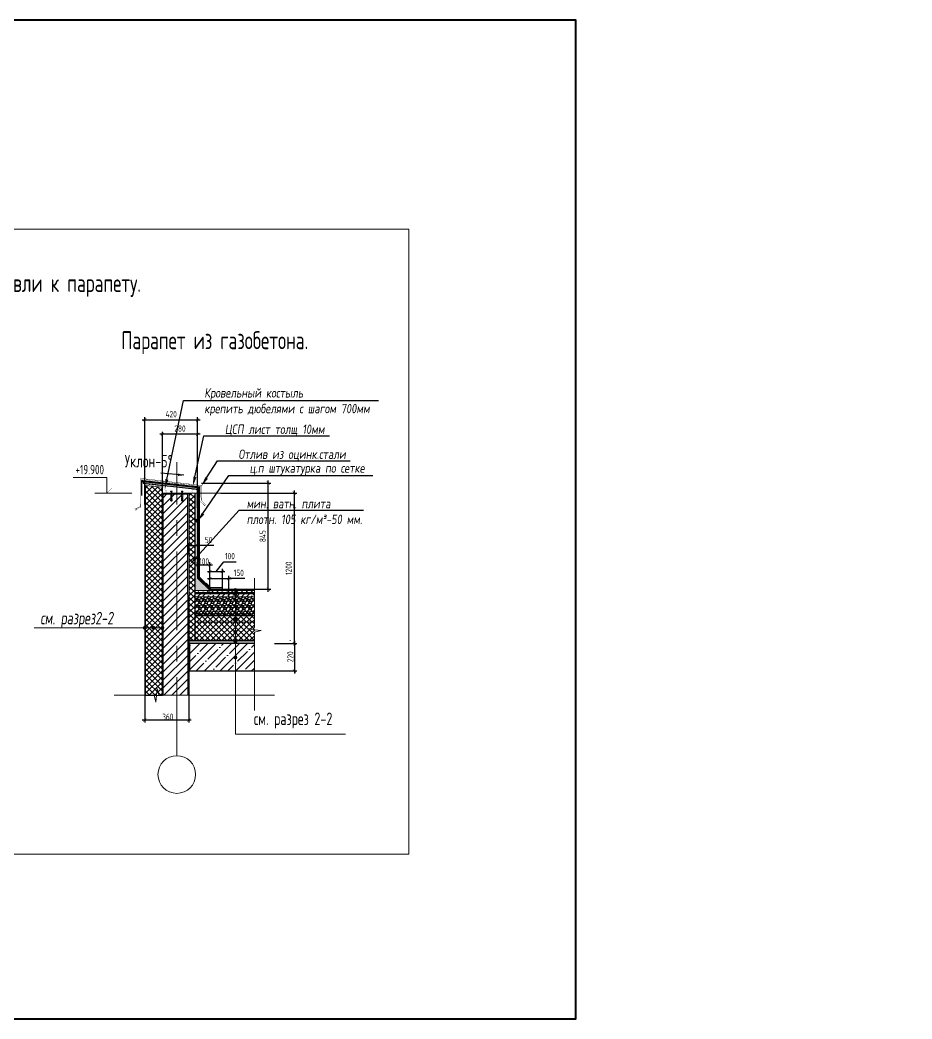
# Model space of a CAD drawing. Header units: millimetres. Extents: x -314343 to 682031, y 21428 to 98936.
# Drawn here: x 430204 to 437310, y 56323 to 64280 of the extents above; entities that cross this region are included whole.
import ezdxf
from ezdxf import colors
from ezdxf.entities.mleader import LeaderData, LeaderLine
from ezdxf.math import Vec2, Vec3

# ---------------------------------------------------------------- set-up
doc = ezdxf.new("R2010")
doc.units = ezdxf.units.MM
doc.header["$MEASUREMENT"] = 0
doc.header["$PDMODE"] = 3
doc.header["$PDSIZE"] = -4
doc.linetypes.add('CENTER', pattern=[2, 1.25, -0.25, 0.25, -0.25])
doc.linetypes.add('штриховая 50', pattern=[1, 0.5, -0.5])
doc.layers.get('0').update_dxf_attribs({"color": 250, "lineweight": 9})
doc.layers.get('Defpoints').update_dxf_attribs({"color": 6})
for name, color, linetype, lineweight in [('0.35', 30, 'Continuous', 30), ('_0', 250, 'Continuous', 9), ('_Выноска', 7, 'Continuous', 15), ('TN-ГИДРОИЗОЛЯЦИЯ БИТУМАЯ нижняя', 173, 'Continuous', 15), ('АР_Навесной фасад', 147, 'Continuous', 5), ('АР_Оси', 195, 'Continuous', 9), ('АР_Тонкие', 250, 'Continuous', 5), ('АР_Утеплитель', 250, 'Continuous', 9), ('Крепеж', 251, 'Continuous', 15), ('Маркировка потолков', 7, 'Continuous', 9), ('текст', 7, 'Continuous', 15)]:
    doc.layers.add(name, color=color, linetype=linetype, lineweight=lineweight)
doc.layers.add('PDF _0', color=7, linetype='Continuous')
doc.styles.add('ISOCPEUR', font='isocpeur.ttf', dxfattribs={"width": 0.7})
doc.styles.add('Архитект', font='isocpeur.ttf', dxfattribs={"width": 0.8, "oblique": 8})
doc.dimstyles.new('R_50', dxfattribs={"dimtxt": 140, "dimasz": 30, "dimexe": 20, "dimexo": 0, "dimgap": 20, "dimtad": 1, "dimdec": 0, "dimrnd": 5, "dimzin": 0, "dimdsep": 46, "dimtxsty": 'ISOCPEUR', "dimblk": 'ARCHTICK', "dimcen": 50, "dimdle": 20, "dimclrd": 256, "dimclre": 256, "dimclrt": 256, "dimadec": 0, "dimazin": 0, "dimtfac": 2, "dimtdec": 0, "dimtofl": 0, "dimtmove": 1, "dimatfit": 3, "dimfxl": 1, "dimtvp": 3, "dimtolj": 1, "dimtzin": 0, "dimarcsym": 0})

# ---------------------------------------------------------------- blocks, each defined once
blk = doc.blocks.new('*U404')
blk.add_lwpolyline([(0, -14.46), (0, -1), (2.25, -0.5), (-2.25, 0), (0, 0.5), (0, 39.26)])
blk = doc.blocks.new('*U358')
blk.add_lwpolyline([(0, -17.58), (0, -1), (2.25, -0.5), (-2.25, 0), (0, 0.5), (0, 26.72)])
blk = doc.blocks.new('_ArchTick')
at = {"color": 0, "linetype": 'ByBlock', "const_width": 0.15}
blk.add_lwpolyline([(-0.5, -0.5), (0.5, 0.5)], dxfattribs=at)
blk = doc.blocks.new('*D432')
at = {"layer": '_0', "lineweight": -2, "ltscale": 500, "transparency": 16777216}
for p, q in [((432232.3, 59314), (432409.7, 59314)), ((432389.7, 59334), (432389.7, 59075.2)), ((432045.5, 59095.2), (432409.7, 59095.2))]:
    blk.add_line(p, q, dxfattribs=at)
at = {"layer": 'Defpoints', "color": 0, "ltscale": 500, "transparency": 16777216}
for p in [(432232.3, 59314), (432045.5, 59095.2), (432389.7, 59095.2)]:
    blk.add_point(p, dxfattribs=at)
at = {"layer": '_0', "lineweight": -2, "ltscale": 500, "transparency": 16777216, "xscale": 25, "yscale": 25, "zscale": 25}
for p, rotation in [((432389.7, 59314), 90), ((432389.7, 59095.2), 270)]:
    blk.add_blockref('_ArchTick', p, dxfattribs=dict(at, rotation=rotation))
at = {"layer": '_0', "ltscale": 500, "transparency": 16777216, "insert": (432357.6, 59208), "char_height": 50, "attachment_point": 5, "rotation": 90, "style": 'ISOCPEUR'}
blk.add_mtext('\\A1;220', dxfattribs=at)
blk = doc.blocks.new('*D433')
at = {"layer": '_0', "lineweight": -2, "ltscale": 500, "transparency": 16777216}
for p, q in [((431650.3, 60591.7), (432202.3, 60591.7)), ((432182.3, 59725.6), (432182.3, 60611.7)), ((432026.1, 59745.6), (432202.3, 59745.6))]:
    blk.add_line(p, q, dxfattribs=at)
at = {"layer": 'Defpoints', "color": 0, "ltscale": 500, "transparency": 16777216}
for p in [(431650.3, 60591.7), (432182.3, 60591.7), (432026.1, 59745.6)]:
    blk.add_point(p, dxfattribs=at)
at = {"layer": '_0', "lineweight": -2, "ltscale": 500, "transparency": 16777216, "xscale": 25, "yscale": 25, "zscale": 25}
for p, rotation in [((432182.3, 60591.7), 90), ((432182.3, 59745.6), 270)]:
    blk.add_blockref('_ArchTick', p, dxfattribs=dict(at, rotation=rotation))
at = {"layer": '_0', "ltscale": 500, "transparency": 16777216, "insert": (432137.3, 60168.7), "char_height": 50, "attachment_point": 5, "rotation": 90, "style": 'ISOCPEUR'}
blk.add_mtext('\\A1;845', dxfattribs=at)
blk = doc.blocks.new('*D434')
at = {"layer": '_0', "lineweight": -2, "ltscale": 500, "transparency": 16777216}
for p, q in [((431528.3, 60093.3), (431618.8, 60093.3)), ((431548.3, 60023.5), (431548.3, 60113.3)), ((431598.8, 60016.3), (431598.8, 60113.3)), ((431747.5, 60093.3), (431598.8, 60093.3))]:
    blk.add_line(p, q, dxfattribs=at)
at = {"layer": 'Defpoints', "color": 0, "ltscale": 500, "transparency": 16777216}
for p in [(431598.8, 60093.3), (431548.3, 60023.5), (431598.8, 60016.3)]:
    blk.add_point(p, dxfattribs=at)
at = {"layer": '_0', "lineweight": -2, "ltscale": 500, "transparency": 16777216, "xscale": 25, "yscale": 25, "zscale": 25, "rotation": 180}
blk.add_blockref('_ArchTick', (431548.3, 60093.3), dxfattribs=at)
at = {"layer": '_0', "lineweight": -2, "ltscale": 500, "transparency": 16777216, "xscale": 25, "yscale": 25, "zscale": 25}
blk.add_blockref('_ArchTick', (431598.8, 60093.3), dxfattribs=at)
at = {"layer": '_0', "ltscale": 500, "transparency": 16777216, "insert": (431706.5, 60138.3), "char_height": 50, "attachment_point": 5, "style": 'ISOCPEUR'}
blk.add_mtext('\\A1;50', dxfattribs=at)
blk = doc.blocks.new('*D435')
at = {"layer": '_0', "lineweight": -2, "ltscale": 500, "transparency": 16777216}
for p, q in [((431803, 60512.1), (432409.7, 60512.1)), ((432389.7, 59294), (432389.7, 60532.1)), ((432284.3, 59314), (432409.7, 59314))]:
    blk.add_line(p, q, dxfattribs=at)
at = {"layer": 'Defpoints', "color": 0, "ltscale": 500, "transparency": 16777216}
for p in [(431803, 60512.1), (432389.7, 60512.1), (432284.3, 59314)]:
    blk.add_point(p, dxfattribs=at)
at = {"layer": '_0', "lineweight": -2, "ltscale": 500, "transparency": 16777216, "xscale": 25, "yscale": 25, "zscale": 25}
for p, rotation in [((432389.7, 60512.1), 90), ((432389.7, 59314), 270)]:
    blk.add_blockref('_ArchTick', p, dxfattribs=dict(at, rotation=rotation))
at = {"layer": '_0', "ltscale": 500, "transparency": 16777216, "insert": (432344.7, 59913.1), "char_height": 50, "attachment_point": 5, "rotation": 90, "style": 'ISOCPEUR'}
blk.add_mtext('\\A1;1200', dxfattribs=at)
blk = doc.blocks.new('*D436')
at = {"layer": '_0', "lineweight": -2, "ltscale": 500, "transparency": 16777216}
for p, q in [((431198.5, 58901.1), (431198.5, 58683.3)), ((431548.3, 58900.1), (431548.3, 58683.3)), ((431568.3, 58703.3), (431178.5, 58703.3))]:
    blk.add_line(p, q, dxfattribs=at)
at = {"layer": 'Defpoints', "color": 0, "ltscale": 500, "transparency": 16777216}
for p in [(431198.5, 58901.1), (431548.3, 58900.1), (431198.5, 58703.3)]:
    blk.add_point(p, dxfattribs=at)
at = {"layer": '_0', "lineweight": -2, "ltscale": 500, "transparency": 16777216, "xscale": 25, "yscale": 25, "zscale": 25, "rotation": 180}
blk.add_blockref('_ArchTick', (431198.5, 58703.3), dxfattribs=at)
at = {"layer": '_0', "lineweight": -2, "ltscale": 500, "transparency": 16777216, "xscale": 25, "yscale": 25, "zscale": 25}
blk.add_blockref('_ArchTick', (431548.3, 58703.3), dxfattribs=at)
at = {"layer": '_0', "ltscale": 500, "transparency": 16777216, "insert": (431381.5, 58729.6), "char_height": 50, "attachment_point": 5, "style": 'ISOCPEUR'}
blk.add_mtext('\\A1;360 ', dxfattribs=at)
blk = doc.blocks.new('Дюбель')
at = {"layer": 'Крепеж'}
for points in [[(-48.1, 2.8), (-49, 2.8), (-50.4, 2.1), (-50.4, -2.1), (-49, -2.8), (-48.1, -2.8)], [(-17.5, 4.2), (-18.3, 2.8), (-21.1, 3), (-21, 4.4), (-23.1, 4.5), (-23.9, 3.1), (-26.7, 3.3), (-26.6, 4.7), (-28.7, 4.8), (-29.5, 3.4), (-32.3, 3.6), (-32.2, 5), (-34.3, 5.1), (-35, 3.7), (-37.8, 3.9), (-37.8, 5.3), (-39.9, 5.4), (-40.6, 4), (-43.4, 4.2), (-43.4, 5.6), (-45.5, 5.7), (-48, 4.4), (-48.1, 1.6), (-17.6, 0), (-48.1, -1.6), (-48, -4.4), (-45.5, -5.7), (-43.4, -5.6), (-43.4, -4.2), (-40.6, -4), (-39.9, -5.4), (-37.8, -5.3), (-37.8, -3.9), (-35, -3.7), (-34.3, -5.1), (-32.2, -5), (-32.3, -3.6), (-29.5, -3.4), (-28.7, -4.8), (-26.6, -4.7), (-26.7, -3.3), (-23.9, -3.1), (-23.1, -4.5), (-21, -4.4), (-21.1, -3), (-18.3, -2.8), (-17.5, -4.2)], [(0, -4.2), (0, 4.2), (-17.5, 4.2), (-17.5, -4.2), (0, -4.2)]]:
    blk.add_lwpolyline(points, dxfattribs=at)
blk = doc.blocks.new('A$C2a593a76')
at = {"layer": 'Крепеж'}
blk.add_lwpolyline([(8.5, 50.4), (8.5, 74.5), (10.5, 75.3, 0.300062), (11.4, 76.7), (11.4, 78.3), (6.4, 78.3), (6.4, 76.3), (5, 76.3), (5, 78.3), (0, 78.3), (0, 76.7, 0.300062), (0.9, 75.3), (2.9, 74.5), (2.9, 50.4)], format="xyb", dxfattribs=at)
for points in [[(2.9, 56.5), (9.6, 59.3), (8.5, 60.7), (1.8, 57.9)], [(2.9, 53.8), (9.6, 56.6), (8.5, 58), (1.8, 55.2)], [(2.9, 51.1), (9.6, 53.9), (8.5, 55.3), (1.8, 52.5)]]:
    blk.add_lwpolyline(points, close=True, dxfattribs=at)
blk.add_lwpolyline([(7.6, 50.4), (9.6, 51.2), (8.5, 52.6), (3.1, 50.4)], dxfattribs=at)
at = {"layer": 'Крепеж', "rotation": 90}
blk.add_blockref('Дюбель', (5.7, 50.4), dxfattribs=at)
blk = doc.blocks.new('*D437')
at = {"layer": '_0', "lineweight": -2, "ltscale": 500, "transparency": 16777216}
for p, q in [((431598.8, 59940.8), (431737.2, 59940.8)), ((431618.8, 59940.8), (431618.8, 59960.8)), ((431717.2, 59726.7), (431717.2, 59960.8))]:
    blk.add_line(p, q, dxfattribs=at)
at = {"layer": 'Defpoints', "color": 0, "ltscale": 500, "transparency": 16777216}
for p in [(431618.8, 59940.8), (431717.2, 59940.8), (431717.2, 59726.7)]:
    blk.add_point(p, dxfattribs=at)
at = {"layer": '_0', "lineweight": -2, "ltscale": 500, "transparency": 16777216, "xscale": 25, "yscale": 25, "zscale": 25, "rotation": 180}
blk.add_blockref('_ArchTick', (431618.8, 59940.8), dxfattribs=at)
at = {"layer": '_0', "lineweight": -2, "ltscale": 500, "transparency": 16777216, "xscale": 25, "yscale": 25, "zscale": 25}
blk.add_blockref('_ArchTick', (431717.2, 59940.8), dxfattribs=at)
at = {"layer": '_0', "ltscale": 500, "transparency": 16777216, "insert": (431670.9, 59967.5), "char_height": 50, "attachment_point": 5, "style": 'ISOCPEUR'}
blk.add_mtext('\\A1;100', dxfattribs=at)
blk = doc.blocks.new('*D438')
at = {"layer": '_0', "lineweight": -2, "ltscale": 500, "transparency": 16777216}
for p, q in [((431766.9, 59887.7), (431826.9, 59964.9)), ((431826.9, 59964.9), (431926.4, 59964.9)), ((431697.2, 59887.7), (431836.5, 59887.7)), ((431717.2, 59855), (431717.2, 59907.7)), ((431816.5, 59731), (431816.5, 59907.7))]:
    blk.add_line(p, q, dxfattribs=at)
at = {"layer": 'Defpoints', "color": 0, "ltscale": 500, "transparency": 16777216}
for p in [(431717.2, 59855), (431816.5, 59887.7), (431816.5, 59731)]:
    blk.add_point(p, dxfattribs=at)
at = {"layer": '_0', "lineweight": -2, "ltscale": 500, "transparency": 16777216, "xscale": 25, "yscale": 25, "zscale": 25, "rotation": 180}
blk.add_blockref('_ArchTick', (431717.2, 59887.7), dxfattribs=at)
at = {"layer": '_0', "lineweight": -2, "ltscale": 500, "transparency": 16777216, "xscale": 25, "yscale": 25, "zscale": 25}
blk.add_blockref('_ArchTick', (431816.5, 59887.7), dxfattribs=at)
at = {"layer": '_0', "ltscale": 500, "transparency": 16777216, "insert": (431876.6, 60009.9), "char_height": 50, "attachment_point": 5, "style": 'ISOCPEUR'}
blk.add_mtext('\\A1;100', dxfattribs=at)
blk = doc.blocks.new('*D439')
at = {"layer": '_0', "lineweight": -2, "ltscale": 500, "transparency": 16777216}
for p, q in [((431717.6, 59805.5), (431717.6, 59851.6)), ((431868.1, 59685.5), (431868.1, 59851.6)), ((431697.6, 59831.6), (431888.1, 59831.6)), ((431996.5, 59831.6), (431868.1, 59831.6))]:
    blk.add_line(p, q, dxfattribs=at)
at = {"layer": 'Defpoints', "color": 0, "ltscale": 500, "transparency": 16777216}
for p in [(431717.6, 59805.5), (431868.1, 59831.6), (431868.1, 59685.5)]:
    blk.add_point(p, dxfattribs=at)
at = {"layer": '_0', "lineweight": -2, "ltscale": 500, "transparency": 16777216, "xscale": 25, "yscale": 25, "zscale": 25, "rotation": 180}
blk.add_blockref('_ArchTick', (431717.6, 59831.6), dxfattribs=at)
at = {"layer": '_0', "lineweight": -2, "ltscale": 500, "transparency": 16777216, "xscale": 25, "yscale": 25, "zscale": 25}
blk.add_blockref('_ArchTick', (431868.1, 59831.6), dxfattribs=at)
at = {"layer": '_0', "ltscale": 500, "transparency": 16777216, "insert": (431946.8, 59876.6), "char_height": 50, "attachment_point": 5, "style": 'ISOCPEUR'}
blk.add_mtext('\\A1;150', dxfattribs=at)
blk = doc.blocks.new('*D419')
at = {"layer": '_0', "lineweight": -2, "ltscale": 500, "transparency": 16777216}
for p, q in [((431638.8, 60980.7), (431318.5, 60980.7)), ((431338.5, 60512.1), (431338.5, 61000.7)), ((431618.8, 60512.1), (431618.8, 61000.7))]:
    blk.add_line(p, q, dxfattribs=at)
at = {"layer": 'Defpoints', "color": 0, "ltscale": 500, "transparency": 16777216}
for p in [(431338.5, 60980.7), (431338.5, 60512.1), (431618.8, 60512.1)]:
    blk.add_point(p, dxfattribs=at)
at = {"layer": '_0', "lineweight": -2, "ltscale": 500, "transparency": 16777216, "xscale": 25, "yscale": 25, "zscale": 25, "rotation": 180}
blk.add_blockref('_ArchTick', (431338.5, 60980.7), dxfattribs=at)
at = {"layer": '_0', "lineweight": -2, "ltscale": 500, "transparency": 16777216, "xscale": 25, "yscale": 25, "zscale": 25}
blk.add_blockref('_ArchTick', (431618.8, 60980.7), dxfattribs=at)
at = {"layer": '_0', "ltscale": 500, "transparency": 16777216, "insert": (431478.7, 61025.7), "char_height": 50, "attachment_point": 5, "style": 'ISOCPEUR'}
blk.add_mtext('\\A1;280', dxfattribs=at)
blk = doc.blocks.new('*D420')
at = {"layer": '_0', "lineweight": -2, "ltscale": 500, "transparency": 16777216}
for p, q in [((431198.5, 60422), (431198.5, 61115.4)), ((431618.8, 60394.6), (431618.8, 61115.4)), ((431178.5, 61095.4), (431638.8, 61095.4))]:
    blk.add_line(p, q, dxfattribs=at)
at = {"layer": 'Defpoints', "color": 0, "ltscale": 500, "transparency": 16777216}
for p in [(431618.8, 61095.4), (431198.5, 60422), (431618.8, 60394.6)]:
    blk.add_point(p, dxfattribs=at)
at = {"layer": '_0', "lineweight": -2, "ltscale": 500, "transparency": 16777216, "xscale": 25, "yscale": 25, "zscale": 25, "rotation": 180}
blk.add_blockref('_ArchTick', (431198.5, 61095.4), dxfattribs=at)
at = {"layer": '_0', "lineweight": -2, "ltscale": 500, "transparency": 16777216, "xscale": 25, "yscale": 25, "zscale": 25}
blk.add_blockref('_ArchTick', (431618.8, 61095.4), dxfattribs=at)
at = {"layer": '_0', "ltscale": 500, "transparency": 16777216, "insert": (431408.7, 61140.4), "char_height": 50, "attachment_point": 5, "style": 'ISOCPEUR'}
blk.add_mtext('\\A1;420', dxfattribs=at)

msp = doc.modelspace()

# ---------------------------------------------------------------- hatches: boundary and pattern name
at = {"lineweight": 9, "transparency": 33554559}
h = msp.add_hatch(dxfattribs=at)
h.set_pattern_fill('AR-SAND', color=256, scale=5, angle=83.526)
h.set_pattern_definition([(121.0260016, (446413.6415, -375869.352), (-9.60819652, 0.77331083), [0, -7.6, 0, -8.5, 0, -8.125]), (91.0260016, (446413.641, -375869.352), (-13.02301596, 10.3834727), [0, -4.1, 0, -6.85, 0, -2.625]), (51.0260016, (446412.948, -375875.4625), (1.72751854, 15.47460722), [0, -2.5, 0, -9, 0, -11.75]), (41.0260016, (446412.948, -375875.463), (-2.66565517, 15.4295843), [0, -1.25, 0, -5.9, 0, -6.75])])
h.paths.add_polyline_path([(431185.1, 60600.4), (431185.1, 60590.3), (431618.8, 60542.5), (431619.9, 60552.5)])
h = msp.add_hatch(dxfattribs=at)
h.set_pattern_fill('AR-SAND', color=256, scale=5, angle=0.00002)
h.set_pattern_definition([(37.5000203, (-552.322, -3960.2366), (-0.31497021, 9.63411873), [0, -7.6, 0, -8.5, 0, -8.125]), (7.5000203, (-552.322, -3960.237), (8.8488785, 14.11073347), [0, -4.1, 0, -6.85, 0, -2.625]), (327.5000203, (-558.472, -3960.237), (15.5707093, 0.0283008), [0, -2.5, 0, -9, 0, -11.75]), (317.5000203, (-558.472, -3960.237), (15.03063146, 4.38838316), [0, -1.25, 0, -5.9, 0, -6.75])])
h.paths.add_polyline_path([(431618.8, 60512.1), (431598.8, 60512.1), (431598.8, 59735.5), (431718.8, 59735.6), (431618.8, 59835.5)])
h = msp.add_hatch(dxfattribs=at)
h.set_pattern_fill('ANSI36', color=256, scale=8.657649, angle=0.00002)
h.set_pattern_definition([(45, (430442.105, 59208.603), (14.5777, 53.4517), [68.7201, -13.744, 0, -13.744])])
h.paths.add_polyline_path([(432071.5, 59735.8), (431598.8, 59735.5), (431598.8, 59685.5), (432071.5, 59685.5)])
h = msp.add_hatch(dxfattribs=at)
h.set_pattern_fill('GRAVEL', color=256, scale=50)
h.set_pattern_definition([(228.0127875, (-616.322, -4940.238), (-400, -450), [6.7268, -665.9544024]), (184.9697407, (-620.822, -4945.2379), (600, 50), [11.5434, -1142.796238]), (132.5104471, (-632.322, -4946.238), (500, -550), [8.1394, -805.80163]), (267.273689, (-651.822, -4958.7379), (50, 1000), [10.5119, -1040.677902]), (292.8336542, (-652.322, -4969.2379), (-250, 600), [10.30775, -1020.4686564]), (357.273689, (-648.322, -4978.7379), (-1000, 50), [10.5119, -1040.677902]), (37.69424047, (-637.822, -4979.2379), (-650, -500), [13.90145, -1376.2424274]), (72.25532837, (-626.822, -4970.7379), (350, 1100), [13.1244, -1299.316075]), (121.4295656, (-622.822, -4958.2379), (-400, 650), [10.5475, -1044.2036555]), (175.2363583, (-628.322, -4949.238), (550, -50), [12.0416, -590.038129]), (222.3974378, (-640.322, -4948.2379), (-600, -550), [15.5724, -1541.66875]), (138.8140748, (-602.322, -4959.238), (-350, 300), [5.31505, -526.1922406]), (171.4692344, (-606.322, -4955.7379), (650, -100), [10.11185, -1001.075571]), (225, (-616.322, -4954.238), (-6e-15, -50), [7.07105, -63.639628]), (203.1985905, (-619.822, -4948.238), (250, 100), [3.8079, -376.9807553]), (291.8014095, (-623.322, -4949.738), (-50, 150), [5.38515, -263.8730904]), (30.9637565, (-621.322, -4954.738), (150, 100), [8.74645, -282.801145]), (161.565051, (-613.822, -4950.238), (100, -50), [6.32455, -151.789333]), (16.3895403, (-652.322, -4949.7379), (500, 150), [8.86, -877.1422573]), (70.3461759, (-643.822, -4947.238), (-200, -550), [7.43305, -735.8703874]), (293.1985905, (-613.822, -4940.238), (-100, 250), [7.61575, -373.1729053]), (343.6104597, (-610.822, -4947.2379), (-500, 150), [8.86, -877.1422573]), (339.4439548, (-652.322, -4980.738), (-250, 100), [8.544, -418.656187]), (294.7751406, (-644.322, -4983.738), (-250, 550), [7.1589, -708.732153]), (66.8014095, (-613.322, -4990.238), (100, 250), [7.61575, -373.1729053]), (17.3540246, (-610.322, -4983.238), (-650, -200), [8.38155, -829.7711807]), (69.4439548, (-637.822, -4990.238), (-100, -250), [4.272, -422.928187]), (101.3099325, (-616.322, -4990.238), (-50, 200), [2.5495, -252.4014757]), (165.9637565, (-616.822, -4987.738), (150, -50), [10.30775, -195.847531]), (186.00900596, (-626.822, -4985.2379), (500, 50), [9.5525, -945.696159]), (303.6900675, (-621.322, -4959.238), (-50, 100), [7.2111, -173.066464]), (353.1572266, (-617.322, -4965.2379), (850, -100), [12.5897, -1246.378131]), (60.9453959, (-604.822, -4966.738), (-200, -350), [5.1478, -509.633707]), (90, (-602.32, -4962.24), (-50, 50), [3, -47]), (120.2564372, (-627.822, -4983.738), (200, -350), [6.9462, -687.6759995]), (48.0127875, (-631.322, -4977.738), (400, 450), [13.4536, -659.2276024]), (0, (-622.32, -4967.74), (50, 50), [13, -37]), (325.3048465, (-609.322, -4967.738), (500, -350), [7.9057, -782.663715]), (254.0546041, (-602.822, -4972.238), (-50, -200), [7.2801, -356.7253945]), (207.64597536, (-604.822, -4979.2379), (-950, -500), [11.85325, -1173.473709]), (175.42607874, (-615.322, -4984.7379), (-650, 50), [12.53995, -1241.4536704])])
h.paths.add_polyline_path([(432071.5, 59685.5), (431598.8, 59685.5), (431598.8, 59534), (432071.5, 59534)])
h = msp.add_hatch(dxfattribs=at)
h.set_pattern_fill('AR-SAND', color=256, scale=5, angle=0.00002)
h.set_pattern_definition([(37.5000203, (-652.322, -4990.238), (-0.31497021, 9.63411873), [0, -7.6, 0, -8.5, 0, -8.125]), (7.5000203, (-652.322, -4990.238), (8.8488785, 14.11073347), [0, -4.1, 0, -6.85, 0, -2.625]), (327.5000203, (-658.472, -4990.238), (15.5707093, 0.0283008), [0, -2.5, 0, -9, 0, -11.75]), (317.5000203, (-658.472, -4990.238), (15.03063146, 4.38838316), [0, -1.25, 0, -5.9, 0, -6.75])])
h.paths.add_polyline_path([(432071.5, 59334), (431550.5, 59334), (431550.5, 59314), (432071.5, 59314)])
at = {"layer": '_Выноска'}
h = msp.add_hatch(color=256, dxfattribs=at)
edge = h.paths.add_edge_path()
edge.add_arc((431610.4, 60292.6), 12.4, 0, 360)
h = msp.add_hatch(color=256, dxfattribs=at)
edge = h.paths.add_edge_path()
edge.add_arc((431610.4, 60292.6), 12.4, 0, 360)
h = msp.add_hatch(color=256, dxfattribs=at)
edge = h.paths.add_edge_path()
edge.add_arc((431919.6, 59740.1), 12.4, 0, 360)
h = msp.add_hatch(color=256, dxfattribs=at)
edge = h.paths.add_edge_path()
edge.add_arc((431919.6, 59740.1), 12.4, 0, 360)
h = msp.add_hatch(color=256, dxfattribs=at)
edge = h.paths.add_edge_path()
edge.add_arc((431919.6, 59706.4), 12.4, 0, 360)
h = msp.add_hatch(color=256, dxfattribs=at)
edge = h.paths.add_edge_path()
edge.add_arc((431919.6, 59706.4), 12.4, 0, 360)
h = msp.add_hatch(color=256, dxfattribs=at)
edge = h.paths.add_edge_path()
edge.add_arc((431919.6, 59609), 12.4, 0, 360)
h = msp.add_hatch(color=256, dxfattribs=at)
edge = h.paths.add_edge_path()
edge.add_arc((431919.6, 59609), 12.4, 0, 360)
h = msp.add_hatch(color=256, dxfattribs=at)
edge = h.paths.add_edge_path()
edge.add_arc((431919.6, 59509.4), 12.4, 0, 360)
h = msp.add_hatch(color=256, dxfattribs=at)
edge = h.paths.add_edge_path()
edge.add_arc((431919.6, 59509.4), 12.4, 0, 360)
h = msp.add_hatch(color=256, dxfattribs=at)
edge = h.paths.add_edge_path()
edge.add_arc((431198.8, 59438.6), 12.4, 0, 360)
h = msp.add_hatch(color=256, dxfattribs=at)
edge = h.paths.add_edge_path()
edge.add_arc((431198.8, 59438.6), 12.4, 0, 360)
h = msp.add_hatch(color=256, dxfattribs=at)
edge = h.paths.add_edge_path()
edge.add_arc((431268, 59438.6), 12.4, 0, 360)
h = msp.add_hatch(color=256, dxfattribs=at)
edge = h.paths.add_edge_path()
edge.add_arc((431338.8, 59438.6), 12.4, 0, 360)
h = msp.add_hatch(color=256, dxfattribs=at)
edge = h.paths.add_edge_path()
edge.add_arc((431919.6, 59407.1), 12.4, 0, 360)
h = msp.add_hatch(color=256, dxfattribs=at)
edge = h.paths.add_edge_path()
edge.add_arc((431919.6, 59407.1), 12.4, 0, 360)
h = msp.add_hatch(color=256, dxfattribs=at)
edge = h.paths.add_edge_path()
edge.add_arc((431919.6, 59328.6), 12.4, 0, 360)
h = msp.add_hatch(color=256, dxfattribs=at)
edge = h.paths.add_edge_path()
edge.add_arc((431919.6, 59328.6), 12.4, 0, 360)
h = msp.add_hatch(color=256, dxfattribs=at)
edge = h.paths.add_edge_path()
edge.add_arc((431919.6, 59202), 12.4, 0, 360)
h = msp.add_hatch(color=256, dxfattribs=at)
edge = h.paths.add_edge_path()
edge.add_arc((431919.6, 59202), 12.4, 0, 360)
at = {"layer": 'АР_Утеплитель', "lineweight": 9, "ltscale": 500}
h = msp.add_hatch(dxfattribs=at)
h.set_pattern_fill('ANSI37', color=251, scale=250, angle=-90)
h.set_pattern_definition([(315, (54.59, -6613.83), (22.097087, 22.097087), []), (45, (54.59, -6613.83), (-22.097087, 22.097087), [])])
h.paths.add_polyline_path([(431203.5, 60570.7), (431338.5, 60559.3), (431338.5, 58900.1), (431204.6, 58900.1)])
h = msp.add_hatch(dxfattribs=at)
h.set_pattern_fill('ANSI37', color=251, scale=250, angle=-90)
h.set_pattern_definition([(315, (-655.326, -4990.238), (22.097087, 22.097087), []), (45, (-655.326, -4990.238), (-22.097087, 22.097087), [])])
h.paths.add_polyline_path([(431595.8, 60512.1), (431550.5, 60512.1), (431550.5, 59334), (431595.8, 59334)])
h = msp.add_hatch(dxfattribs=at)
h.set_pattern_fill('ANSI37', color=251, scale=250, angle=-90)
h.set_pattern_definition([(315, (-674.654, -4840.238), (22.097087, 22.097087), []), (45, (-674.654, -4840.238), (-22.097087, 22.097087), [])])
h.paths.add_polyline_path([(432071.5, 59484), (432071.5, 59534), (431598.8, 59534), (431598.8, 59484)])
h = msp.add_hatch(dxfattribs=at)
h.set_pattern_fill('ANSI37', color=251, scale=250, angle=-90)
h.set_pattern_definition([(315, (-652.322, -4990.238), (22.097087, 22.097087), []), (45, (-652.322, -4990.238), (-22.097087, 22.097087), [])])
h.paths.add_polyline_path([(432071.5, 59336.7), (432071.5, 59484), (431598.8, 59484), (431598.8, 59336.7)])
at = {"layer": 'Маркировка потолков', "lineweight": 9, "ltscale": 5000, "transparency": 33554610}
h = msp.add_hatch(dxfattribs=at)
h.set_pattern_fill('ANSI31', color=256, scale=356.9777)
h.paths.add_polyline_path([(431538.3, 60502.1), (431345.4, 60502.1), (431345.4, 58900.1), (431538.3, 58900.1)])
h = msp.add_hatch(dxfattribs=at)
h.set_pattern_fill('ANSI35', color=256, scale=356.9777)
h.set_pattern_definition([(45, (-697.7, -4990.24), (-63.105338, 63.105338), []), (45, (-634.595, -4990.24), (-63.105338, 63.105338), [111.555531, -22.311106, 0, -22.311106])])
h.paths.add_polyline_path([(432071.5, 59092.7), (432071.5, 59314), (431553.5, 59314), (431553.5, 59095.3)])

# ---------------------------------------------------------------- linework, layer by layer
at = {"lineweight": 20}
for points in [[(432071.5, 59735.8), (431598.8, 59735.5), (431598.8, 59685.5), (432071.5, 59685.5)], [(432071.5, 59685.5), (431598.8, 59685.5), (431598.8, 59534), (432071.5, 59534)]]:
    msp.add_lwpolyline(points, close=True, dxfattribs=at)
at = {"lineweight": 25}
msp.add_lwpolyline([(431598.8, 59713.3), (432071.5, 59713.3), (432071.5, 59716.3), (431598.8, 59716.3)], close=True, dxfattribs=at)
at = {"lineweight": 30}
for centre in [(431611.2, 59717.8), (431756.6, 59717.8), (431762.2, 59717.8), (431862.1, 59717.8), (431962, 59717.8)]:
    msp.add_circle(centre, 1.5, dxfattribs=at)
at = {"layer": '0.35', "color": 18, "ltscale": 200, "true_color": 0x000000}
msp.add_lwpolyline([(432071.5, 59314), (431553.6, 59314), (431553.3, 59095.2), (432071.5, 59095.2)], dxfattribs=at)
at = {"layer": '_0', "color": 251, "ltscale": 500}
for p, q in [((431198.5, 58899.1), (431198.5, 60511.1)), ((431203.5, 58899.1), (431203.5, 60511.1))]:
    msp.add_line(p, q, dxfattribs=at)
at = {"layer": '_0', "color": 7, "ltscale": 500}
for p, q in [((431536.5, 60512.1), (431883, 60512.1)), ((431550.5, 60512.1), (431550.5, 59314)), ((431598.8, 60512.1), (431598.8, 59334)), ((431598.8, 59484), (432071.5, 59484)), ((431548.3, 59334), (432071.5, 59334))]:
    msp.add_line(p, q, dxfattribs=at)
at = {"layer": '_0', "color": 1, "ltscale": 500}
for p, q in [((431598.8, 59685.5), (432071.5, 59685.5)), ((431598.8, 59534), (432071.5, 59534))]:
    msp.add_line(p, q, dxfattribs=at)
at = {"layer": '_0', "color": 1, "lineweight": 40, "ltscale": 500}
msp.add_lwpolyline([(426126.2, 64280.2), (434629.1, 64280.2), (434629.1, 56322.8), (426126.2, 56322.8)], close=True, dxfattribs=at)
at = {"layer": '_0', "color": 5, "ltscale": 500}
msp.add_lwpolyline([(426321.6, 62614.2), (433303, 62614.2), (433303, 57636.5), (426321.6, 57636.5)], close=True, dxfattribs=at)
at = {"layer": '_0', "color": 7, "ltscale": 500}
msp.add_lwpolyline([(431463.3, 60658.2, 20, 0, 0), (431509.7, 60653.7, 0, 0, 0)], format="xyseb", dxfattribs=at)
at = {"layer": '_0', "color": 7, "lineweight": 30, "ltscale": 500, "const_width": 3}
for points in [[(431137.9, 60380.9), (431125.3, 60375.6), (431119.7, 60386.3), (431163, 60404.7), (431163, 60629), (431185.1, 60626.9)], [(431185.1, 60626.9), (431650.3, 60572.6), (431648.5, 60454.2), (431681.6, 60421.6), (431676.2, 60412.4), (431642.6, 60443.3)]]:
    msp.add_lwpolyline(points, dxfattribs=at)
at = {"layer": '_0', "color": 8, "lineweight": 200, "ltscale": 500, "const_width": 2}
for points in [[(431127.2, 60383.4), (431167.6, 60400.8), (431168.2, 60623.1), (431185.1, 60621.4)], [(431185.1, 60621.2), (431642.8, 60566.7), (431641.3, 60476.1)]]:
    msp.add_lwpolyline(points, dxfattribs=at)
at = {"layer": '_0', "color": 1, "ltscale": 500}
for points in [[(431171.9, 60493.8), (431172.6, 60613.2), (431185.1, 60612.1)], [(431175.3, 60492.5), (431175.4, 60607.7), (431185.1, 60606.8)], [(431177.6, 60603.1), (431185.1, 60602.4)], [(431185.1, 60612.1), (431633.9, 60562.1), (431634.9, 60560.8), (431634.9, 60402.5)], [(431185.1, 60607.1), (431626.5, 60558.9), (431628.8, 60555.5), (431628.8, 60402.5)], [(431185.1, 60602.6), (431623.8, 60554), (431623.8, 60402.5)], [(431623.8, 60414.4), (431623.8, 59836.3), (431719.5, 59738.4), (431821.4, 59738.4)], [(431628.8, 60414.4), (431628.8, 59837.1), (431720.6, 59743.9), (431816.5, 59743.9), (431830.2, 59740.1), (432071.5, 59740.1)], [(431634.9, 60414.4), (431634.9, 59841.9), (431723.2, 59749.2), (431816.5, 59746.9), (431830.9, 59742.7), (431868.1, 59742.7)], [(431687.5, 59793.8), (431722.1, 59758.8), (431816.5, 59759.1)], [(431720.7, 59752.9), (431816.5, 59750.1), (431830.7, 59746.3), (432071.5, 59746.3)]]:
    msp.add_lwpolyline(points, dxfattribs=at)
at = {"layer": '_0', "color": 7, "lineweight": 30, "ltscale": 500}
for points in [[(431285, 60591.4), (431185.1, 60600.4), (431184.2, 60590.4), (431285, 60581.4)], [(431185.1, 60590.3), (431619.1, 60542.5), (431619.9, 60552.5), (431185.1, 60600.4)]]:
    msp.add_lwpolyline(points, dxfattribs=at)
at = {"layer": '_0', "color": 7, "lineweight": 25, "ltscale": 500, "const_width": 1}
for points in [[(431193.1, 60518.7), (431193.1, 60586.8), (431342.5, 60574.3), (431376.4, 60520.7), (431474.8, 60520.7)], [(431474.8, 60515.7), (431373.5, 60515.7), (431336.7, 60569), (431198.1, 60580.7), (431198.1, 60518.7), (431193.1, 60518.7)], [(431399.6, 60520.7), (431571.5, 60520.7), (431577.8, 60547), (431618.8, 60542.6), (431618.3, 60536.9), (431581.1, 60541), (431575.4, 60515.7), (431399.4, 60515.7)]]:
    msp.add_lwpolyline(points, dxfattribs=at)
at = {"layer": '_0', "color": 7}
for points in [[(431203.5, 60571.6), (431338.5, 60559.8), (431338.5, 58900.1), (431204.6, 58900.1)], [(431595.8, 60512.1), (431550.5, 60512.1), (431550.5, 59334), (431595.8, 59334)], [(431618.8, 60512.1), (431598.8, 60512.1), (431598.8, 59735.5), (431718.8, 59735.6), (431618.8, 59835.5)]]:
    msp.add_lwpolyline(points, close=True, dxfattribs=at)
msp.add_lwpolyline([(431540.3, 58900.1), (431538.3, 60502.1), (431343.9, 60502.1), (431345.9, 58900.1)], dxfattribs=at)
at = {"layer": '_0', "color": 7, "ltscale": 500}
for points in [[(431919.6, 59746.3), (431919.6, 58591.4), (432798.4, 58591.4)], [(432071.5, 59539.1), (431598.8, 59539.1), (431598.8, 59534), (432071.5, 59534)], [(430317.1, 59439.2), (431338.5, 59439.2)], [(432071.5, 59339.1), (431550.5, 59339.1), (431550.5, 59334), (432071.5, 59334)], [(432357.4, 59334), (432357.4, 59339.1)]]:
    msp.add_lwpolyline(points, dxfattribs=at)
at = {"layer": '_Выноска'}
for centre in [(431610.4, 60292.6), (431610.4, 60292.6), (431919.6, 59740.1), (431919.6, 59740.1), (431919.6, 59706.4), (431919.6, 59706.4), (431919.6, 59609), (431919.6, 59609), (431919.6, 59509.4), (431919.6, 59509.4), (431198.8, 59438.6), (431198.8, 59438.6), (431268, 59438.6), (431338.8, 59438.6), (431919.6, 59407.1), (431919.6, 59407.1), (431919.6, 59328.6), (431919.6, 59328.6), (431919.6, 59202), (431919.6, 59202)]:
    msp.add_circle(centre, 12.4, dxfattribs=at)
at = {"layer": 'PDF _0', "lineweight": 0}
msp.add_line((431094.7, 60512.1), (430801.3, 60512.1), dxfattribs=at)
msp.add_lwpolyline([(430626.8, 60634.7), (430896.5, 60635.3), (430896.5, 60512.1)], dxfattribs=at)
at = {"layer": 'PDF _0', "lineweight": 30, "const_width": 1}
msp.add_lwpolyline([(430952.2, 60566.6), (430896.5, 60512.1), (430842, 60566.6)], dxfattribs=at)
at = {"layer": 'TN-ГИДРОИЗОЛЯЦИЯ БИТУМАЯ нижняя', "linetype": 'штриховая 50', "ltscale": 150, "const_width": 5}
for points in [[(431599, 59536.6), (432071.5, 59536.6)], [(431550.6, 59336.6), (432071.5, 59336.6)]]:
    msp.add_lwpolyline(points, dxfattribs=at)
at = {"layer": 'АР_Навесной фасад', "color": 18, "lineweight": 30, "ltscale": 100, "true_color": 0x000000}
msp.add_lwpolyline([(431338.5, 58900.1), (431338.5, 60512.1), (431548.3, 60512.1), (431548.3, 58900.1)], dxfattribs=at)
at = {"layer": 'АР_Оси', "linetype": 'CENTER', "ltscale": 500}
msp.add_line((431453.3, 58420.3), (431453.3, 60759.4), dxfattribs=at)
at = {"layer": 'АР_Оси', "ltscale": 0.5}
msp.add_circle((431453.3, 58270.3), 150, dxfattribs=at)
at = {"layer": 'АР_Тонкие', "linetype": 'ByBlock', "lineweight": -2}
msp.add_lwpolyline([(431509.7, 60653.7), (431325.5, 60671.4)], dxfattribs=at)

# ---------------------------------------------------------------- block references
at = {"ltscale": 100, "xscale": 23.79851555813043, "yscale": 23.79851555813043, "zscale": 23.79851555813043}
for name, p, rotation in [('*U358', (432071.5, 59416.7), 180), ('*U404', (431297.9, 58901.1), 270)]:
    msp.add_blockref(name, p, dxfattribs=dict(at, rotation=rotation))
at = {"layer": '_0', "color": 7, "ltscale": 500}
for p in [(431404.2, 60448.3), (431490.2, 60448.3)]:
    msp.add_blockref('A$C2a593a76', p, dxfattribs=at)

# ---------------------------------------------------------------- texts
at = {"layer": 'PDF _0', "color": 7, "lineweight": 0, "char_height": 100, "attachment_point": 9, "style": 'ISOCPEUR'}
for s, insert in [('Уклон-5%%D', (431420, 60716.2)), ('см. разрез 2-2', (432692.9, 58636.9))]:
    msp.add_mtext(s, dxfattribs=dict(at, insert=insert))
at = {"layer": 'PDF _0', "color": 1, "lineweight": 0, "insert": (430873.4, 60661.6), "char_height": 75, "attachment_point": 9, "style": 'ISOCPEUR'}
msp.add_mtext('+19.900', dxfattribs=at)
at = {"layer": 'PDF _0', "color": 7, "lineweight": 0, "insert": (430947.6, 59438.9), "char_height": 100, "width": 649.192, "attachment_point": 9, "style": 'ISOCPEUR'}
msp.add_mtext('{\\Q7;см. разрез2-2}', dxfattribs=at)
at = {"layer": 'текст', "ltscale": 100, "char_height": 142.791, "attachment_point": 5, "style": 'ISOCPEUR'}
for s, insert, width in [('\\pxqc;Узел 3. Примыкание кровли к парапету.', (429879.3, 62165.6, 0), 3874.809), ('\\pxqc; Парапет из газобетона.', (431724, 61709.9, 0), 1702.948)]:
    msp.add_mtext(s, dxfattribs=dict(at, insert=insert, width=width))

# ---------------------------------------------------------------- dimensions: what is measured, and where the dimension line sits
at = {"layer": '_0', "color": 1, "ltscale": 500}
for base, p1, p2, picture, middle in [((431618.8, 61095.4), (431198.5, 60422), (431618.8, 60394.6), '*D420', (431408.7, 61140.4)), ((431338.5, 60980.7), (431618.8, 60512.1), (431338.5, 60512.1), '*D419', (431478.7, 61025.7))]:
    dim = msp.add_linear_dim(base=base, p1=p1, p2=p2, dimstyle='R_50', override={"dimtxt": 50, "dimasz": 25, "dimpost": '\\X'}, dxfattribs=at)
    dim.commit()
    dim.dimension.update_dxf_attribs({"geometry": picture, "text_midpoint": middle})
for base, p1, p2, picture, middle in [((432182.3, 60591.7), (432026.1, 59745.6), (431650.3, 60591.7), '*D433', (432137.3, 60168.7)), ((432389.7, 60512.1), (432284.3, 59314), (431803, 60512.1), '*D435', (432344.7, 59913.1))]:
    dim = msp.add_linear_dim(base=base, p1=p1, p2=p2, angle=90, dimstyle='R_50', override={"dimtxt": 50, "dimasz": 25, "dimpost": '\\X'}, dxfattribs=at)
    dim.commit()
    dim.dimension.update_dxf_attribs({"geometry": picture, "text_midpoint": middle})
for base, p1, p2, picture, middle in [((431598.8455, 60093.2504), (431548.3466, 60023.5384), (431598.8455, 60016.3008), '*D434', (431706.5291, 60067.72)), ((431717.2, 59940.8), (431618.8, 59940.8), (431717.2, 59726.7), '*D437', (431670.9, 59922.5)), ((431816.5, 59887.7), (431717.2, 59855), (431816.5, 59731), '*D438', (431846.9, 59964.9)), ((431868.0636, 59831.6398), (431717.5646, 59805.4508), (431868.0636, 59685.5348), '*D439', (431946.7785, 59803.6061))]:
    dim = msp.add_linear_dim(base=base, p1=p1, p2=p2, dimstyle='R_50', override={"dimtxt": 50, "dimasz": 25, "dimpost": '\\X'}, dxfattribs=at)
    dim.commit()
    dim.dimension.update_dxf_attribs({"geometry": picture, "text_midpoint": middle, "dimtype": 160})
dim = msp.add_linear_dim(base=(432389.7, 59095.2), p1=(432232.3, 59314), p2=(432045.5, 59095.2), angle=90, dimstyle='R_50', override={"dimtxt": 50, "dimasz": 25, "dimpost": '\\X'}, dxfattribs=at)
dim.commit()
dim.dimension.update_dxf_attribs({"geometry": '*D432', "text_midpoint": (432402.6, 59208), "dimtype": 160})
dim = msp.add_linear_dim(base=(431198.5, 58703.3), p1=(431548.3, 58900.1), p2=(431198.5, 58901.1), text='360 ', dimstyle='R_50', override={"dimtxt": 50, "dimasz": 25, "dimpost": '\\X'}, dxfattribs=at)
dim.commit()
dim.dimension.update_dxf_attribs({"geometry": '*D436', "text_midpoint": (431381.5, 58684.6), "dimtype": 160})

# ---------------------------------------------------------------- leaders
at = {"layer": 'АР_Тонкие', "lineweight": 15}
ml = msp.add_multileader_mtext('Standard', dxfattribs=at)
ml.set_content('Кровельный костыль\\Pкрепить дюбелями с шагом 700мм', color=256, style='Архитект')
ml.set_leader_properties()
ml.build(insert=Vec2(0, 0))
ml.multileader.update_dxf_attribs({"text_left_attachment_type": 6, "text_right_attachment_type": 6, "dogleg_length": 50, "arrow_head_size": 75})
ctx = ml.context
ctx.base_point, ctx.char_height, ctx.arrow_head_size, ctx.landing_gap_size, ctx.plane_origin = Vec3(428191.9, 61250.1), 75, 75, 33.3, Vec3(432372.3, 61847.3)
ctx.left_attachment, ctx.right_attachment = 6, 6
notes = []
notes.append((ctx, [(1, (1, 1, 0), (428058.7, 61250.1), (1, 0), 133.2, [(1, [(427695.7, 60553.7)], 0, [])])]))
ctx.mtext.insert, ctx.mtext.width, ctx.mtext.defined_height, ctx.mtext.flow_direction = Vec3(428225.2, 61347.6), 5276.741, 721.8, 5
ml = msp.add_multileader_mtext('Standard', dxfattribs=at)
ml.set_content('Кровельный костыль\\Pкрепить дюбелями с шагом 700мм', color=256, style='Архитект')
ml.set_leader_properties()
ml.build(insert=Vec2(0, 0))
ml.multileader.update_dxf_attribs({"text_left_attachment_type": 6, "text_right_attachment_type": 6, "dogleg_length": 50, "arrow_head_size": 75})
ctx = ml.context
ctx.base_point, ctx.char_height, ctx.arrow_head_size, ctx.landing_gap_size, ctx.plane_origin = Vec3(431639.4, 61250.1), 75, 75, 33.3, Vec3(435919.7, 61847.3)
ctx.left_attachment, ctx.right_attachment = 6, 6
notes.append((ctx, [(1, (1, 1, 0), (431506.1, 61250.1), (1, 0), 133.2, [(1, [(431359.4, 60547.5)], 0, [])])]))
ctx.mtext.insert, ctx.mtext.width, ctx.mtext.defined_height, ctx.mtext.flow_direction = Vec3(431672.7, 61347.6), 5276.741, 721.8, 5
ml = msp.add_multileader_mtext('Standard', dxfattribs=at)
ml.set_content('ЦСП лист толщ 10мм', color=256, style='Архитект')
ml.set_leader_properties()
ml.build(insert=Vec2(0, 0))
ml.multileader.update_dxf_attribs({"text_left_attachment_type": 6, "text_right_attachment_type": 6, "dogleg_length": 50, "arrow_head_size": 75})
ctx = ml.context
ctx.base_point, ctx.char_height, ctx.arrow_head_size, ctx.landing_gap_size, ctx.plane_origin = Vec3(428355.2, 60968.1), 75, 75, 33.3, Vec3(432523.7, 61882.6)
ctx.left_attachment, ctx.right_attachment = 6, 6
notes.append((ctx, [(1, (1, 1, 0), (428222, 60968.1), (1, 0), 133.2, [(1, [(428027.3, 60573.2)], 0, [])])]))
ctx.mtext.insert, ctx.mtext.width, ctx.mtext.defined_height, ctx.mtext.flow_direction = Vec3(428388.5, 61058.1), 5276.741, 721.8, 5
ml = msp.add_multileader_mtext('Standard', dxfattribs=at)
ml.set_content('ЦСП лист толщ 10мм', color=256, style='Архитект')
ml.set_leader_properties()
ml.build(insert=Vec2(0, 0))
ml.multileader.update_dxf_attribs({"text_left_attachment_type": 6, "text_right_attachment_type": 6, "dogleg_length": 50, "arrow_head_size": 75})
ctx = ml.context
ctx.base_point, ctx.char_height, ctx.arrow_head_size, ctx.landing_gap_size, ctx.plane_origin = Vec3(431802.7, 60968.1), 75, 75, 33.3, Vec3(436071.1, 61882.6)
ctx.left_attachment, ctx.right_attachment = 6, 6
notes.append((ctx, [(1, (1, 1, 0), (431669.4, 60968.1), (1, 0), 133.2, [(1, [(431581.2, 60566.9)], 0, [])])]))
ctx.mtext.insert, ctx.mtext.width, ctx.mtext.defined_height, ctx.mtext.flow_direction = Vec3(431836, 61058.1), 5276.741, 721.8, 5
ml = msp.add_multileader_mtext('Standard', dxfattribs=at)
ml.set_content('Отлив из оцинк.стали', color=256, style='Архитект')
ml.set_leader_properties()
ml.build(insert=Vec2(0, 0))
ml.multileader.update_dxf_attribs({"text_left_attachment_type": 6, "text_right_attachment_type": 6, "dogleg_length": 50, "arrow_head_size": 75})
ctx = ml.context
ctx.base_point, ctx.char_height, ctx.arrow_head_size, ctx.landing_gap_size, ctx.plane_origin = Vec3(428463.7, 60768.8), 75, 75, 33.3, Vec3(432848.9, 61760.6)
ctx.left_attachment, ctx.right_attachment = 6, 6
notes.append((ctx, [(1, (1, 1, 0), (428330.5, 60768.8), (1, 0), 133.2, [(1, [(428102.7, 60569.1)], 0, [])])]))
ctx.mtext.insert, ctx.mtext.width, ctx.mtext.defined_height, ctx.mtext.flow_direction = Vec3(428497, 60858.8), 5276.741, 721.8, 5
ml = msp.add_multileader_mtext('Standard', dxfattribs=at)
ml.set_content('Отлив из оцинк.стали', color=256, style='Архитект')
ml.set_leader_properties()
ml.build(insert=Vec2(0, 0))
ml.multileader.update_dxf_attribs({"text_left_attachment_type": 6, "text_right_attachment_type": 6, "dogleg_length": 50, "arrow_head_size": 75})
ctx = ml.context
ctx.base_point, ctx.char_height, ctx.arrow_head_size, ctx.landing_gap_size, ctx.plane_origin = Vec3(431911.2, 60768.8), 75, 75, 33.3, Vec3(436396.4, 61760.6)
ctx.left_attachment, ctx.right_attachment = 6, 6
notes.append((ctx, [(1, (1, 1, 0), (431777.9, 60768.8), (1, 0), 133.2, [(1, [(431650.1, 60569.1)], 0, [])])]))
ctx.mtext.insert, ctx.mtext.width, ctx.mtext.defined_height, ctx.mtext.flow_direction = Vec3(431944.5, 60858.8), 5276.741, 721.8, 5
ml = msp.add_multileader_mtext('Standard', dxfattribs=at)
ml.set_content('ц.п штукатурка по сетке', color=256, style='Архитект')
ml.set_leader_properties()
ml.build(insert=Vec2(0, 0))
ml.multileader.update_dxf_attribs({"text_left_attachment_type": 6, "text_right_attachment_type": 6, "dogleg_length": 50, "arrow_head_size": 75})
ctx = ml.context
ctx.base_point, ctx.char_height, ctx.arrow_head_size, ctx.landing_gap_size, ctx.plane_origin = Vec3(428553, 60651.4), 75, 75, 33.3, Vec3(432848.9, 61579.9)
ctx.left_attachment, ctx.right_attachment = 6, 6
notes.append((ctx, [(1, (1, 1, 0), (428419.8, 60651.4), (1, 0), 133.2, [(1, [(428072.3, 60286.3)], 0, [])])]))
ctx.mtext.insert, ctx.mtext.width, ctx.mtext.defined_height, ctx.mtext.flow_direction = Vec3(428586.3, 60748.9), 5276.741, 721.8, 5
ml = msp.add_multileader_mtext('Standard', dxfattribs=at)
ml.set_content('ц.п штукатурка по сетке', color=256, style='Архитект')
ml.set_leader_properties()
ml.build(insert=Vec2(0, 0))
ml.multileader.update_dxf_attribs({"text_left_attachment_type": 6, "text_right_attachment_type": 6, "dogleg_length": 50, "arrow_head_size": 75})
ctx = ml.context
ctx.base_point, ctx.char_height, ctx.arrow_head_size, ctx.landing_gap_size, ctx.plane_origin = Vec3(432000.4, 60651.4), 75, 75, 33.3, Vec3(436396.4, 61579.9)
ctx.left_attachment, ctx.right_attachment = 6, 6
notes.append((ctx, [(1, (1, 1, 0), (431867.2, 60651.4), (1, 0), 133.2, [(1, [(431619.7, 60286.3)], 0, [])])]))
ctx.mtext.insert, ctx.mtext.width, ctx.mtext.defined_height, ctx.mtext.flow_direction = Vec3(432033.7, 60748.9), 5276.741, 721.8, 5
ml = msp.add_multileader_mtext('Standard', dxfattribs=at)
ml.set_content('мин. ватн. плита\\Pплотн. 105 кг/м³-50 мм.', color=256, style='Архитект')
ml.set_leader_properties()
ml.build(insert=Vec2(0, 0))
ml.multileader.update_dxf_attribs({"text_left_attachment_type": 6, "text_right_attachment_type": 6, "dogleg_length": 50, "arrow_head_size": 75})
ctx = ml.context
ctx.base_point, ctx.char_height, ctx.arrow_head_size, ctx.landing_gap_size, ctx.plane_origin = Vec3(431976.5, 60375.5), 75, 75, 33.3, Vec3(436380.4, 61237.2)
ctx.left_attachment, ctx.right_attachment = 6, 6
notes.append((ctx, [(1, (1, 1, 0), (431951.3, 60375.5), (1, 0), 25.2, [(1, [(431557.2, 59943.6)], 0, [])])]))
ctx.mtext.insert, ctx.mtext.width, ctx.mtext.defined_height, ctx.mtext.flow_direction = Vec3(432009.8, 60465.5), 1016.619, 721.8, 5
for ctx, leaders in notes:
    for number, flags, end, landing, length, lines in leaders:
        leader = LeaderData()
        leader.index, (leader.has_last_leader_line, leader.has_dogleg_vector, leader.attachment_direction) = number, flags
        leader.last_leader_point, leader.dogleg_vector, leader.dogleg_length = Vec3(end), Vec3(landing), length
        for number, points, colour, breaks in lines:
            line = LeaderLine()
            line.index, line.vertices, line.color, line.breaks = number, Vec3.list(points), colors.encode_raw_color(colour), breaks
            leader.lines.append(line)
        ctx.leaders.append(leader)

doc.saveas('drawing.dxf')
